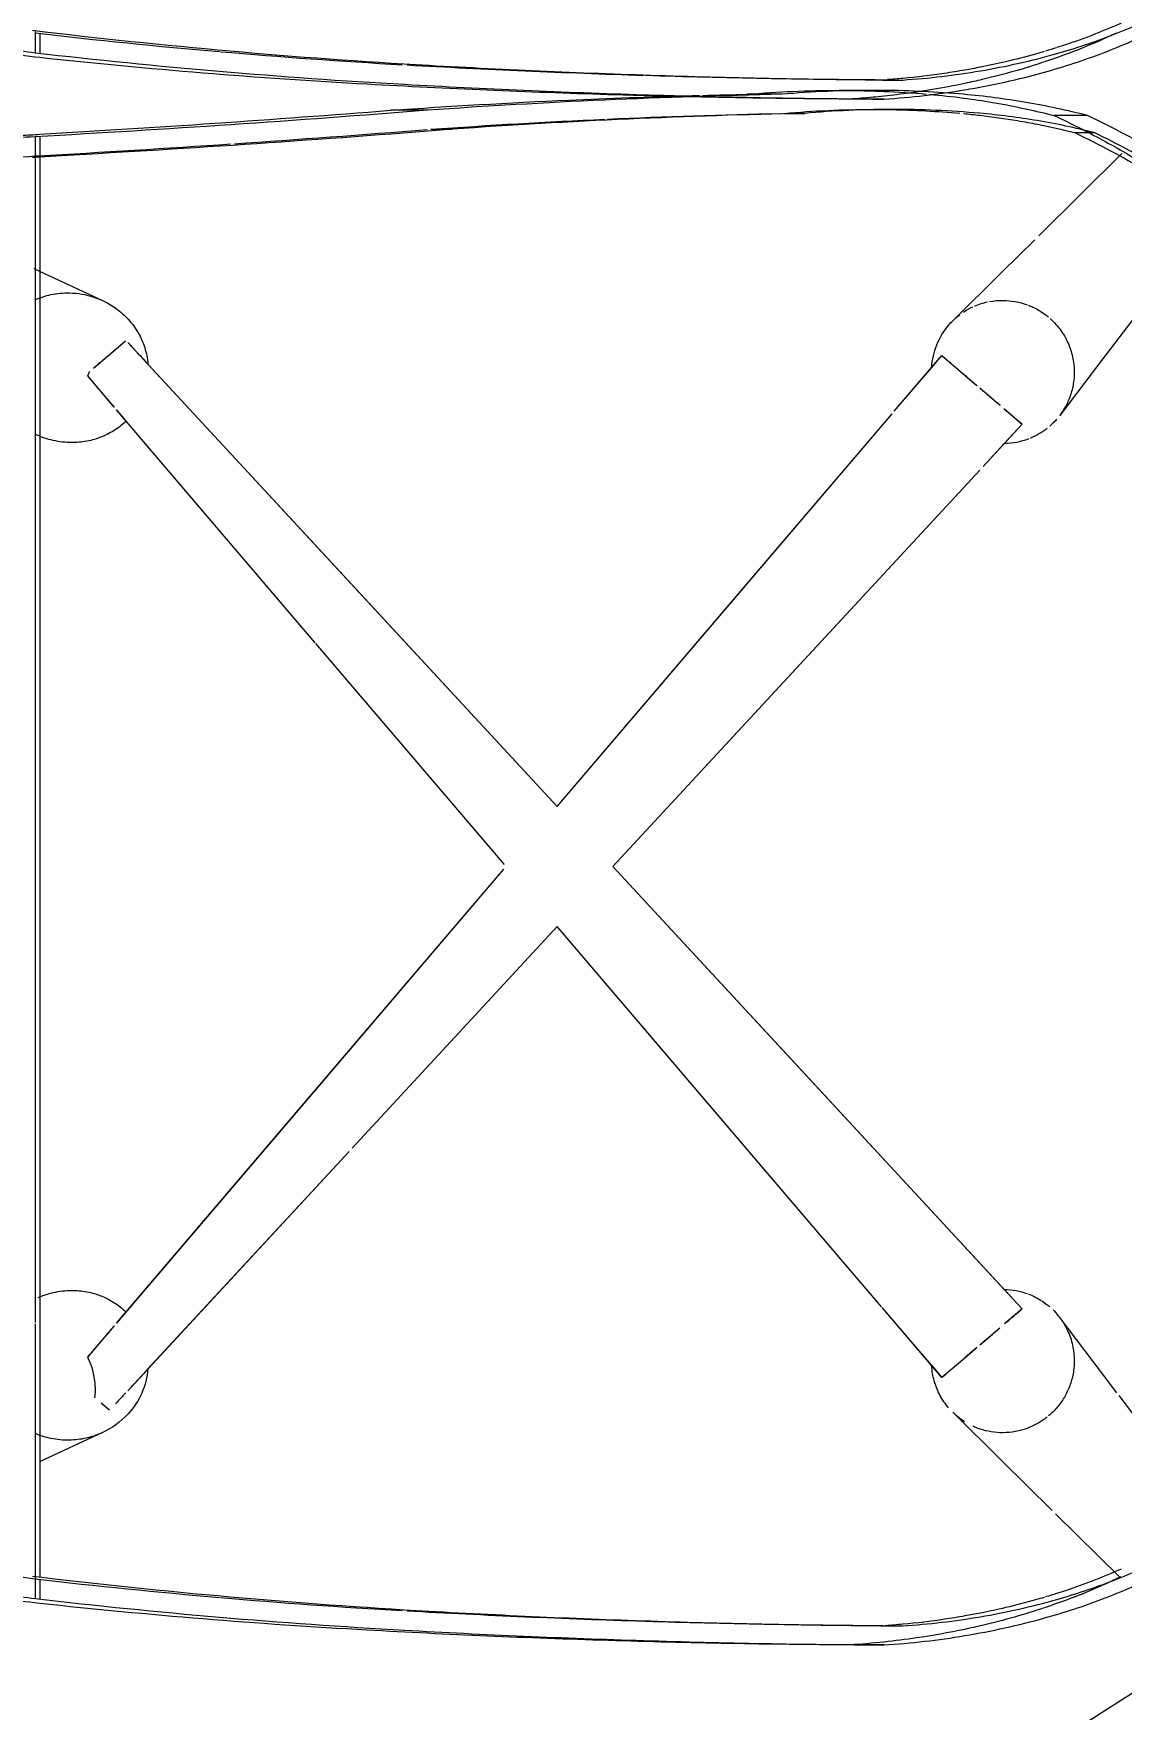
# Model space of a CAD drawing. Header units: millimetres. Extents: x 81566 to 292854, y -8553 to 29000.
# Drawn here: x 105930.9 to 106216.1, y 16205.8 to 16644.9 of the extents above; entities that cross this region are included whole.
import ezdxf

# ---------------------------------------------------------------- set-up
doc = ezdxf.new("R2010")
doc.units = ezdxf.units.MM
doc.layers.add('A-ANNO-DIMS', color=7, linetype='Continuous', lineweight=9)
doc.layers.add('A-ANNO-DIMS-100', color=7, linetype='Continuous', lineweight=9)
doc.layers.add('I-FURN-1', color=9, linetype='Continuous', lineweight=9, true_color=0x808080)
doc.styles.add('ISOCPEUR', font='isocpeur.ttf', dxfattribs={"width": 0.9, "height": 250})
doc.dimstyles.new('ISO-2_5_0_9К_БОЛЬШОЙ', dxfattribs={"dimscale": 304.8, "dimtxt": 248.995294, "dimasz": 0.492126, "dimexe": 0.393701, "dimexo": 0.984252, "dimgap": 0, "dimtad": 1, "dimdec": 0, "dimrnd": 10, "dimzin": 0, "dimdsep": 46, "dimtxsty": 'ISOCPEUR', "dimblk1": 'OBLIQUE', "dimblk2": 'OBLIQUE', "dimsah": 1, "dimcen": 0.09, "dimdle": 0.393701, "dimazin": 0, "dimtfac": 1, "dimtdec": 4, "dimtix": 1, "dimtmove": 0, "dimatfit": 3, "dimfxl": 1, "dimtvp": 1, "dimtolj": 1, "dimtzin": 0, "dimarcsym": 2})

# ---------------------------------------------------------------- blocks, each defined once
blk = doc.blocks.new('Chair_IconsOfDenmark_NamNam_WoodChair - 1_187-V136-План расстановки мебели и оборудования 2 этажа в осях 23-33')
at = {"layer": 'I-FURN-1'}
for p, q in [((26.55, 137.42), (21.45, 137.42)), ((27.39, 138.6), (21.57, 138.6)), ((9.43, -80.92), (9.43, -74.85)), ((9.43, -83.83), (9.43, -81.04)), ((14.43, -83.49), (14.43, -88.75))]:
    blk.add_line(p, q, dxfattribs=at)
for points in [[(20.29, 137.42), (20.69, 140.9), (21.61, 147.89), (23.37, 158.13), (24.77, 164.5), (25.53, 167.51)], [(25.53, 161.18), (24.98, 158.86), (23.94, 154.02), (22.61, 146.38), (21.89, 141.18), (21.57, 138.6)], [(21.57, 138.6), (19.72, 122.58), (16.5, 90.43), (14.21, 58.09), (13.31, 41.87)], [(13.31, 51.62), (14.1, 65.99), (16.06, 94.68), (18.76, 123.2), (20.29, 137.42)], [(27.46, 139.28), (25.39, 122.1), (21.78, 87.61), (19.27, 52.88), (18.29, 35.47)], [(21.78, 90.35), (23.17, 106.48), (24.8, 122.57), (26.66, 138.6)], [(18.36, 42.46), (19.26, 58.36), (20.4, 74.22), (21.76, 90.04)], [(15.59, -20.73), (16.23, -0.06), (17.13, 20.58), (18.29, 41.17)], [(18.29, 35.47), (17.13, 14.85), (15.32, -26.5), (14.56, -67.98), (14.43, -88.75)], [(14.43, -83.49), (14.56, -62.73), (14.94, -42), (15.57, -21.31)], [(9.6, -57.03), (9.7, -49.01), (9.84, -40.99), (10.02, -32.97)], [(10.02, -42.19), (9.91, -47.14), (9.81, -52.09), (9.73, -57.05)], [(9.43, -74.85), (9.47, -68.96), (9.52, -63.07), (9.6, -57.18)], [(9.73, -57.16), (9.6, -65.08), (9.51, -72.99), (9.45, -80.91)], [(9.9, -80.96), (9.72, -78.93), (9.56, -76.89), (9.43, -74.85)], [(9.45, -80.91), (9.44, -81.89), (9.44, -82.86), (9.43, -83.83)], [(10.18, -83.81), (10.09, -82.89), (9.99, -81.96), (9.91, -81.04)], [(11.01, -90.59), (10.7, -88.35), (10.43, -86.12), (10.19, -83.87)], [(14.84, -88.75), (14.72, -87.42), (14.62, -86.1), (14.52, -84.77)], [(17.77, -109.07), (17.51, -107.73), (17.26, -106.39), (17.02, -105.05)], [(22.89, -129.06), (22.58, -128.1), (22.29, -127.15), (22, -126.19)]]:
    blk.add_open_spline(points, degree=3, dxfattribs=at)
for points, knots in [([(10.02, -32.89), (10.18, -25.76), (10.92, 2.47), (12.14, 30.63), (13.31, 51.62)], [0.3309134, 0.3309134, 0.3309134, 0.3309134, 0.5, 1, 1, 1, 1]), ([(13.31, 41.87), (12.14, 21.01), (10.92, -7), (10.17, -35.08), (10.02, -42.19)], [0, 0, 0, 0, 0.5, 0.6695095, 0.6695095, 0.6695095, 0.6695095]), ([(9.43, -83.83), (9.88, -90.96), (11.51, -105.09), (15.72, -124.26), (20.42, -138.7), (24.46, -148.56), (27.85, -155.85), (31.61, -162.95), (37.18, -172.03), (41.93, -178.49), (45.37, -182.64)], [0, 0, 0, 0, 0.2, 0.4, 0.55, 0.625, 0.7, 0.775, 0.85, 1, 1, 1, 1]), ([(13.52, -104.99), (12.64, -100.79), (11.78, -95.99), (11.09, -91.16), (11.01, -90.59)], [0.7399248, 0.7399248, 0.7399248, 0.7399248, 0.85, 0.8649555, 0.8649555, 0.8649555, 0.8649555]), ([(14.43, -88.75), (14.88, -95.59), (16.48, -109.14), (20.59, -127.52), (25.18, -141.35), (29.13, -150.8), (32.43, -157.77), (36.1, -164.55), (41.52, -173.21), (46.16, -179.36), (49.5, -183.3)], [0, 0, 0, 0, 0.2, 0.4, 0.55, 0.625, 0.7, 0.775, 0.85, 1, 1, 1, 1]), ([(17.02, -105.05), (16.71, -103.27), (15.83, -97.87), (15.18, -92.44), (14.85, -88.78)], [0.8000649, 0.8000649, 0.8000649, 0.8000649, 0.85, 0.9512447, 0.9512447, 0.9512447, 0.9512447]), ([(19.15, -125.83), (18.29, -123.26), (16.62, -117.88), (14.83, -110.94), (13.86, -106.6), (13.55, -105.11)], [0.555518, 0.555518, 0.555518, 0.555518, 0.625, 0.7, 0.7389255, 0.7389255, 0.7389255, 0.7389255]), ([(21.89, -125.84), (21.67, -125.09), (20.69, -121.73), (19.26, -116.17), (18.22, -111.33), (17.79, -109.14)], [0.603344, 0.603344, 0.603344, 0.603344, 0.625, 0.7, 0.7617276, 0.7617276, 0.7617276, 0.7617276]), ([(26.68, -144.65), (26.38, -144.03), (24.85, -140.76), (22.29, -134.75), (20.23, -129.06), (19.25, -126.12), (19.19, -125.95)], [0.3824636, 0.3824636, 0.3824636, 0.3824636, 0.4, 0.475, 0.55, 0.5544349, 0.5544349, 0.5544349, 0.5544349]), ([(29.3, -145.97), (28.28, -143.69), (26.26, -138.88), (24.24, -133.2), (23.15, -129.87), (22.91, -129.12)], [0.4058231, 0.4058231, 0.4058231, 0.4058231, 0.475, 0.55, 0.5716925, 0.5716925, 0.5716925, 0.5716925])]:
    blk.add_open_spline(points, degree=3, knots=knots, dxfattribs=at)
blk = doc.blocks.new('Chair_IconsOfDenmark_NamNam_WoodChair - 1_187-V137-План расстановки мебели и оборудования 2 этажа в осях 23-33')
at = {"layer": 'I-FURN-1'}
for p, q in [((26.55, 137.42), (21.45, 137.42)), ((27.39, 138.6), (21.57, 138.6)), ((64.5, 137.42), (27.27, 137.42)), ((93.53, 138.6), (27.39, 138.6)), ((93.53, 138.6), (27.39, 138.6)), ((65.08, 120.97), (57.42, 137.52)), ((362.23, 137.42), (64.5, 137.42)), ((399.17, 138.6), (93.87, 138.6)), ((399.17, 138.6), (93.87, 138.6)), ((369.31, 137.49), (361.65, 120.97)), ((399.24, 137.42), (362.23, 137.42)), ((370.01, 139.01), (369.31, 137.49)), ((404.56, 138.6), (399.17, 138.6)), ((404.63, 137.42), (399.24, 137.42)), ((399.54, 138.6), (399.58, 137.79)), ((84.8, 124.86), (92.98, 117.88)), ((333.75, 117.88), (341.94, 124.86)), ((343.94, 123.33), (351.06, 114.98)), ((70.9, 119.13), (72.78, 121.34)), ((75.41, 114.95), (72.57, 117.58)), ((138.74, 56.32), (76.04, 114.37)), ((93.69, 117.28), (212.68, 15.79)), ((350.69, 114.37), (229.1, 1.78)), ((271.99, 65.2), (333.04, 117.28)), ((271.99, 65.2), (330.08, 114.75)), ((138.73, 56.32), (81.75, 109.08)), ((344.98, 109.08), (287.14, 55.53)), ((213.87, 15.63), (271.83, 65.07)), ((213.87, 15.63), (271.83, 65.07)), ((197.64, 1.78), (139.59, 55.53)), ((197.64, 1.78), (139.59, 55.53)), ((287.14, 55.53), (229.1, 1.78)), ((411.49, 35.83), (411.49, 45.54)), ((406.53, 34.89), (406.53, 29.21)), ((98.01, -83.19), (197.64, 1.78)), ((229.1, 1.78), (331.96, -85.96)), ((229.1, 1.78), (286.56, -47.23)), ((213.37, -12.78), (97.48, -120.08)), ((317.23, -108.95), (213.37, -12.78)), ((286.56, -47.23), (331.95, -85.95)), ((415.68, -57.14), (415.68, -48.01)), ((410.69, -57.74), (410.69, -63.09)), ((416.72, -81.07), (416.72, -72.07)), ((9.43, -83.83), (9.43, -74.85)), ((79.49, -98.99), (97.83, -83.35)), ((82.6, -96.34), (97.84, -83.34)), ((411.72, -86.33), (411.72, -81.07)), ((14.43, -83.49), (14.43, -88.75)), ((332.63, -86.53), (344.14, -96.34)), ((332.64, -86.53), (347.24, -98.99)), ((82.6, -96.34), (81.05, -97.66)), ((344.14, -96.34), (347.24, -98.99)), ((81.05, -97.66), (79.49, -98.99)), ((84.6, -104.98), (79.49, -98.99)), ((347.24, -98.99), (339.38, -108.2)), ((57.68, -114.71), (70.38, -101.85)), ((87.35, -108.2), (84.72, -105.12)), ((356.35, -101.85), (369.06, -114.72)), ((92.44, -114.16), (88.08, -109.06)), ((338.75, -108.94), (335.48, -112.77)), ((329.25, -120.08), (318.21, -109.85)), ((324.16, -115.36), (318.21, -109.85)), ((335.45, -112.81), (334.29, -114.16)), ((44.66, -127.88), (57.68, -114.71)), ((97.48, -120.08), (93.53, -115.44)), ((97.48, -120.08), (100.03, -117.72)), ((100.03, -117.72), (102.58, -115.36)), ((333.35, -115.27), (329.25, -120.08)), ((369.06, -114.72), (377.59, -123.35)), ((96.97, -119.48), (97.23, -119.79)), ((97.23, -119.79), (97.48, -120.08)), ((329.76, -119.48), (329.25, -120.08)), ((378.63, -124.4), (400.15, -146.18)), ((27.16, -145.6), (43.76, -128.8)), ((80.77, -140.87), (95.23, -129.88)), ((345.97, -140.87), (331.5, -129.88)), ((410.11, -137.17), (410.11, -128.47)), ((405.64, -133.81), (405.64, -138.92)), ((75.48, -144.89), (80.77, -140.87)), ((366.85, -156.75), (345.97, -140.87)), ((49.25, -164.83), (74.76, -145.44))]:
    blk.add_line(p, q, dxfattribs=at)
at = {"layer": 'I-FURN-1', "flags": 128}
for points in [[(96.65, 114.75), (154.9, 65.07), (212.68, 15.79)], [(98.02, -83.18), (140.17, -47.23), (197.64, 1.78)], [(213.37, -12.78), (158.02, -64.03), (102.58, -115.36)], [(317.23, -108.95), (268.71, -64.03), (213.37, -12.78)], [(329.25, -120.08), (326.7, -117.72), (324.16, -115.36)]]:
    blk.add_lwpolyline(points, dxfattribs=at)
at = {"layer": 'I-FURN-1'}
for centre, start, end in [((76.28, 141.71), 263.5474, 274.638), ((76.28, 141.71), 274.638, 296.819), ((350.45, 141.71), 243.181, 247.0118)]:
    blk.add_arc(centre, 18.88, start, end, dxfattribs=at)
for points, knots in [([(404.56, 138.6), (404.19, 144.85), (403.21, 156.01), (400.82, 169.86), (398.97, 176.25), (397.95, 178.82)], [0, 0, 0, 0, 0.4, 0.7, 1, 1, 1, 1]), ([(396.65, 164.44), (397.33, 160.69), (398.52, 152.28), (399.26, 143.2), (399.54, 138.6)], [0.4166686, 0.4166686, 0.4166686, 0.4166686, 0.7, 1, 1, 1, 1]), ([(63.07, 129.63), (63.04, 131.28), (63.32, 134.31), (64.24, 137.21), (64.8, 138.53)], [-1, -1, -1, -1, -0.5, -0.0641248, -0.0641248, -0.0641248, -0.0641248]), ([(100.45, 137.82), (100.93, 136.74), (101.85, 134.09), (102.25, 131.3), (102.3, 129.63)], [-0.8567793, -0.8567793, -0.8567793, -0.8567793, -0.5, 0, 0, 0, 0]), ([(81.75, 109.08), (79.53, 109.26), (75.29, 110.34), (69.12, 114.41), (65.28, 119.82), (63.45, 125.33), (63.11, 128.17), (63.07, 129.63)], [-1, -1, -1, -1, -0.785714, -0.571429, -0.285714, -0.142857, 0, 0, 0, 0]), ([(344.02, 123.24), (344.33, 122.87), (344.89, 122.22), (345.41, 121.6), (345.65, 121.32)], [0.0822015, 0.0822015, 0.0822015, 0.0822015, 0.1666667, 0.2385399, 0.2385399, 0.2385399, 0.2385399]), ([(346.55, 120.27), (347.05, 119.68), (347.83, 118.76), (348.53, 117.95), (348.81, 117.62)], [0.3333333, 0.3333333, 0.3333333, 0.3333333, 0.5, 0.6189484, 0.6189484, 0.6189484, 0.6189484]), ([(349.14, 117.23), (349.53, 116.78), (350.21, 115.97), (350.81, 115.27), (351.07, 114.96)], [0.6666667, 0.6666667, 0.6666667, 0.6666667, 0.8333333, 0.9788083, 0.9788083, 0.9788083, 0.9788083]), ([(411.49, 45.54), (412.58, 30), (414.08, 3.84), (415.03, -22.39), (415.32, -33.03)], [0, 0, 0, 0, 0.5, 0.8402864, 0.8402864, 0.8402864, 0.8402864]), ([(416.72, -81.07), (416.72, -81.01), (416.72, -73.03), (416.37, -65.06), (415.68, -57.14)], [0.4965614, 0.4965614, 0.4965614, 0.4965614, 0.5, 1, 1, 1, 1]), ([(9.43, -83.83), (9.88, -90.96), (11.51, -105.09), (15.72, -124.26), (20.42, -138.7), (24.46, -148.56), (27.85, -155.85), (31.61, -162.95), (37.18, -172.03), (41.93, -178.49), (45.37, -182.64)], [0, 0, 0, 0, 0.2, 0.4, 0.55, 0.625, 0.7, 0.775, 0.85, 1, 1, 1, 1]), ([(13.52, -104.99), (12.64, -100.79), (11.39, -93.77), (10.49, -86.7), (10.19, -83.87)], [0.7399248, 0.7399248, 0.7399248, 0.7399248, 0.85, 0.9227754, 0.9227754, 0.9227754, 0.9227754]), ([(14.43, -88.75), (14.88, -95.59), (16.48, -109.14), (20.59, -127.52), (25.18, -141.35), (29.13, -150.8), (32.43, -157.77), (36.1, -164.55), (41.52, -173.21), (46.16, -179.36), (49.5, -183.3)], [0, 0, 0, 0, 0.2, 0.4, 0.55, 0.625, 0.7, 0.775, 0.85, 1, 1, 1, 1]), ([(17.02, -105.05), (16.71, -103.27), (15.83, -97.87), (15.18, -92.44), (14.85, -88.78)], [0.8000649, 0.8000649, 0.8000649, 0.8000649, 0.85, 0.9512447, 0.9512447, 0.9512447, 0.9512447]), ([(344.14, -96.34), (346.18, -96.47), (350.13, -97.35), (354.11, -99.74), (355.98, -101.48), (356.35, -101.85)], [-1, -1, -1, -1, -0.7857143, -0.5714286, -0.5150172, -0.5150172, -0.5150172, -0.5150172]), ([(347.24, -98.99), (346.93, -99.35), (346.46, -99.9), (345.81, -100.66), (345.47, -101.07), (345.16, -101.43), (344.89, -101.74), (344.68, -101.99), (344.47, -102.24), (344.18, -102.57), (343.81, -103.01), (343.39, -103.5), (343.05, -103.89), (342.87, -104.1), (342.77, -104.23), (342.71, -104.29), (342.68, -104.33)], [0, 0, 0, 0, 0.1428571, 0.1785714, 0.2142857, 0.25, 0.2678571, 0.2857143, 0.3035714, 0.3214286, 0.3571429, 0.3928571, 0.4107143, 0.4196429, 0.4241071, 0.4285714, 0.4285714, 0.4285714, 0.4285714]), ([(19.15, -125.83), (18.29, -123.26), (16.62, -117.88), (14.83, -110.94), (13.86, -106.6), (13.55, -105.11)], [0.555518, 0.555518, 0.555518, 0.555518, 0.625, 0.7, 0.7389255, 0.7389255, 0.7389255, 0.7389255]), ([(67.92, -104.94), (68.19, -104.52), (68.94, -103.43), (69.81, -102.43), (70.38, -101.85)], [-0.6249365, -0.6249365, -0.6249365, -0.6249365, -0.5714286, -0.4849828, -0.4849828, -0.4849828, -0.4849828]), ([(82.05, -101.98), (82.12, -102.06), (82.26, -102.23), (82.54, -102.56), (82.84, -102.91), (83.17, -103.29), (83.43, -103.6), (83.67, -103.88), (83.85, -104.09), (83.95, -104.21), (84.01, -104.28), (84.03, -104.31)], [-0.7142857, -0.7142857, -0.7142857, -0.7142857, -0.6964286, -0.6785714, -0.6428571, -0.625, -0.6071429, -0.5892857, -0.5803571, -0.5758929, -0.5714286, -0.5714286, -0.5714286, -0.5714286]), ([(84.61, -104.98), (84.64, -105.03), (84.8, -105.21), (85.09, -105.55), (85.61, -106.16), (86.32, -106.99), (86.97, -107.76), (87.33, -108.17)], [-0.5414624, -0.5414624, -0.5414624, -0.5414624, -0.5357143, -0.5178571, -0.5, -0.4642857, -0.4285714, -0.4285714, -0.4285714, -0.4285714]), ([(342.4, -104.66), (342.38, -104.68), (342.24, -104.84), (341.98, -105.15), (341.6, -105.59), (341.07, -106.22), (340.33, -107.08), (339.68, -107.85), (339.32, -108.27)], [0.443466, 0.443466, 0.443466, 0.443466, 0.4464286, 0.4642857, 0.4821429, 0.5, 0.5357143, 0.5714286, 0.5714286, 0.5714286, 0.5714286]), ([(414.69, -104.76), (414.36, -107.27), (413.54, -112.73), (412.49, -118.16), (411.85, -121.09)], [0.2714247, 0.2714247, 0.2714247, 0.2714247, 0.5, 0.7715863, 0.7715863, 0.7715863, 0.7715863]), ([(21.89, -125.84), (21.67, -125.09), (20.69, -121.73), (19.26, -116.17), (18.22, -111.33), (17.79, -109.14)], [0.603344, 0.603344, 0.603344, 0.603344, 0.625, 0.7, 0.7617276, 0.7617276, 0.7617276, 0.7617276]), ([(65.03, -114.98), (65.02, -112.93), (65.45, -110.27), (66.44, -107.77), (66.72, -107.16)], [-1, -1, -1, -1, -0.7857143, -0.7142857, -0.7142857, -0.7142857, -0.7142857]), ([(88.01, -108.97), (88.18, -109.17), (88.57, -109.63), (89.22, -110.39), (89.93, -111.22), (90.63, -112.05), (91.31, -112.84), (91.83, -113.45), (92.21, -113.89), (92.38, -114.09), (92.46, -114.19)], [-0.4074944, -0.4074944, -0.4074944, -0.4074944, -0.3928571, -0.375, -0.3571429, -0.3392857, -0.3214286, -0.3035714, -0.2946429, -0.2857143, -0.2857143, -0.2857143, -0.2857143]), ([(410.18, -108.96), (409.8, -112.27), (409.09, -117.31), (408.17, -122.32), (407.83, -124.04)], [0.172759, 0.172759, 0.172759, 0.172759, 0.5, 0.6727908, 0.6727908, 0.6727908, 0.6727908]), ([(335.37, -112.91), (335.15, -113.16), (334.84, -113.52), (334.47, -113.96), (334.3, -114.16), (334.22, -114.25)], [0.67857143, 0.67857143, 0.67857143, 0.67857143, 0.69642857, 0.70535714, 0.71428571, 0.71428571, 0.71428571, 0.71428571]), ([(69.17, -126.64), (68.58, -125.9), (67.43, -124.21), (66.08, -121.36), (65.25, -118.29), (65.04, -116.11), (65.03, -114.98)], [-0.2155491, -0.2155491, -0.2155491, -0.2155491, -0.1666667, -0.1111111, -0.0555556, 0, 0, 0, 0]), ([(93.75, -115.7), (93.85, -115.82), (94.18, -116.2), (94.48, -116.56), (94.68, -116.8), (94.7, -116.81)], [-0.23051504, -0.23051504, -0.23051504, -0.23051504, -0.21428571, -0.17857143, -0.17596416, -0.17596416, -0.17596416, -0.17596416]), ([(95.22, -117.42), (95.27, -117.48), (95.36, -117.59), (95.54, -117.8), (95.84, -118.15), (96.23, -118.61), (96.64, -119.09), (96.87, -119.36), (96.97, -119.48)], [-0.1428571, -0.1428571, -0.1428571, -0.1428571, -0.1339286, -0.125, -0.1071429, -0.0714286, -0.0357143, 0, 0, 0, 0]), ([(331.51, -117.42), (331.47, -117.48), (331.37, -117.59), (331.2, -117.8), (330.9, -118.15), (330.51, -118.6), (330.1, -119.08), (329.86, -119.36), (329.76, -119.48)], [0.8571429, 0.8571429, 0.8571429, 0.8571429, 0.8660714, 0.875, 0.8928571, 0.9285714, 0.9642857, 1, 1, 1, 1]), ([(333.14, -115.51), (332.97, -115.72), (332.58, -116.17), (332.25, -116.56), (332.07, -116.78)], [0.75997526, 0.75997526, 0.75997526, 0.75997526, 0.78571429, 0.82142857, 0.82142857, 0.82142857, 0.82142857]), ([(101.36, -121.71), (101.16, -122.21), (100.67, -123.33), (100.06, -124.43), (99.68, -125.03)], [-0.88888889, -0.88888889, -0.88888889, -0.88888889, -0.86111111, -0.8252385, -0.8252385, -0.8252385, -0.8252385]), ([(328.15, -126.59), (327.66, -125.97), (326.69, -124.54), (325.91, -123), (325.55, -122.15)], [-0.20736053, -0.20736053, -0.20736053, -0.20736053, -0.16666667, -0.11923029, -0.11923029, -0.11923029, -0.11923029]), ([(360.42, -121.71), (360.27, -122.09), (359.83, -123.1), (359.3, -124.09), (358.92, -124.7)], [-0.88202044, -0.88202044, -0.88202044, -0.88202044, -0.86111111, -0.82498418, -0.82498418, -0.82498418, -0.82498418]), ([(26.68, -144.65), (26.38, -144.03), (24.85, -140.76), (22.29, -134.75), (20.23, -129.06), (19.25, -126.12), (19.19, -125.95)], [0.3824636, 0.3824636, 0.3824636, 0.3824636, 0.4, 0.475, 0.55, 0.5544349, 0.5544349, 0.5544349, 0.5544349]), ([(99.58, -125.19), (99.25, -125.69), (98.75, -126.4), (98.21, -127.05), (98.03, -127.25)], [-0.82195604, -0.82195604, -0.82195604, -0.82195604, -0.79166667, -0.77777778, -0.77777778, -0.77777778, -0.77777778]), ([(358.86, -124.8), (358.54, -125.33), (358.03, -126.06), (357.49, -126.74), (357.32, -126.94)], [-0.82294679, -0.82294679, -0.82294679, -0.82294679, -0.79166667, -0.77777778, -0.77777778, -0.77777778, -0.77777778]), ([(29.3, -145.97), (28.28, -143.69), (26.26, -138.88), (24.24, -133.2), (23.15, -129.87), (22.91, -129.12)], [0.4058231, 0.4058231, 0.4058231, 0.4058231, 0.475, 0.55, 0.5716925, 0.5716925, 0.5716925, 0.5716925]), ([(93.01, -131.33), (92.77, -131.46), (91.36, -132.21), (88.48, -133.27), (85.18, -133.73), (82.42, -133.67), (81.09, -133.5), (80.43, -133.38)], [-0.6666667, -0.6666667, -0.6666667, -0.6666667, -0.6527778, -0.5833333, -0.5138889, -0.4791667, -0.4444444, -0.4444444, -0.4444444, -0.4444444]), ([(97.21, -128.14), (96.74, -128.61), (95.72, -129.53), (94.27, -130.58), (93.36, -131.13), (93.01, -131.33)], [-0.75694444, -0.75694444, -0.75694444, -0.75694444, -0.72222222, -0.6875, -0.66666667, -0.66666667, -0.66666667, -0.66666667]), ([(339.84, -133.45), (338.78, -133.28), (336.66, -132.73), (333.86, -131.5), (332.21, -130.41), (331.5, -129.87)], [-0.4444444, -0.4444444, -0.4444444, -0.4444444, -0.3888889, -0.3333333, -0.2878236, -0.2878236, -0.2878236, -0.2878236]), ([(352.37, -131.11), (352.14, -131.25), (350.74, -132.03), (347.89, -133.16), (344.6, -133.7), (341.84, -133.7), (340.51, -133.56), (339.84, -133.45)], [-0.6666667, -0.6666667, -0.6666667, -0.6666667, -0.6527778, -0.5833333, -0.5138889, -0.4791667, -0.4444444, -0.4444444, -0.4444444, -0.4444444]), ([(356.92, -127.4), (356.78, -127.55), (356.19, -128.19), (355.05, -129.26), (353.62, -130.34), (352.72, -130.91), (352.37, -131.11)], [-0.7671385, -0.7671385, -0.7671385, -0.7671385, -0.7569444, -0.7222222, -0.6875, -0.6666667, -0.6666667, -0.6666667, -0.6666667]), ([(405.64, -133.81), (402.61, -140.15), (398.39, -148.1), (393.74, -155.79), (392.7, -157.47)], [0, 0, 0, 0, 0.5, 0.6407452, 0.6407452, 0.6407452, 0.6407452]), ([(406.53, -135.76), (404.4, -139.91), (400.54, -146.95), (396.36, -153.79), (394.55, -156.61)], [0.183317, 0.183317, 0.183317, 0.183317, 0.5, 0.7277046, 0.7277046, 0.7277046, 0.7277046])]:
    blk.add_open_spline(points, degree=3, knots=knots, dxfattribs=at)
for points in [[(20.29, 137.42), (20.69, 140.9), (21.61, 147.89), (23.37, 158.13), (24.77, 164.5), (25.53, 167.51)], [(25.53, 161.18), (24.98, 158.86), (23.94, 154.02), (22.61, 146.38), (21.89, 141.18), (21.57, 138.6)], [(26.66, 138.6), (27.08, 141.9), (27.56, 145.22), (28.11, 148.49)], [(404.56, 147.17), (404.68, 145.55), (404.91, 142.29), (405.12, 139.04), (405.22, 137.42)], [(21.57, 138.6), (19.72, 122.58), (16.5, 90.43), (14.21, 58.09), (13.31, 41.87)], [(13.31, 51.62), (14.1, 65.99), (16.06, 94.68), (18.76, 123.2), (20.29, 137.42)], [(27.46, 139.28), (25.39, 122.1), (21.78, 87.61), (19.27, 52.88), (18.29, 35.47)], [(21.78, 90.35), (23.17, 106.48), (24.8, 122.57), (26.66, 138.6)], [(325.13, 134.51), (325.49, 135.91), (326, 137.28), (326.65, 138.61)], [(361.89, 138.61), (362.48, 137.27), (362.92, 135.89), (363.21, 134.48)], [(399.58, 131.68), (399.51, 132.94), (399.36, 135.48), (399.21, 138.01), (399.13, 139.28)], [(399.58, 137.79), (400.52, 121), (401.55, 104.18), (402.68, 87.34)], [(411.49, 35.83), (410.13, 53.01), (407.61, 87.32), (405.51, 121.53), (404.56, 138.6)], [(405.22, 137.42), (406.1, 122.16), (408.03, 91.57), (410.28, 60.89), (411.49, 45.54)], [(324.43, 129.63), (324.48, 131.3), (324.72, 132.93), (325.13, 134.51)], [(363.21, 134.48), (363.55, 132.9), (363.69, 131.28), (363.66, 129.63)], [(102.3, 129.63), (102.34, 128.25), (102.16, 125.55), (101.11, 121.59), (99.29, 117.9), (97.61, 115.76), (96.65, 114.75)], [(324.7, 125.57), (324.48, 126.9), (324.39, 128.25), (324.43, 129.63)], [(363.66, 129.63), (363.61, 127.45), (362.87, 123.18), (360.89, 119.27), (359.63, 117.5)], [(406.53, 29.21), (405.16, 46.34), (402.64, 80.55), (400.53, 114.66), (399.58, 131.68)], [(84.8, 124.86), (86.62, 123.31), (88.4, 121.79), (90.15, 120.3)], [(330.08, 114.75), (329.12, 115.76), (327.44, 117.9), (325.62, 121.59), (324.92, 124.23), (324.7, 125.57)], [(336.58, 120.3), (338.33, 121.79), (340.11, 123.31), (341.94, 124.86)], [(70.9, 119.13), (71.33, 119.64), (71.82, 120.21), (72.36, 120.85)], [(90.88, 119.68), (91.59, 119.06), (92.31, 118.46), (93.01, 117.85)], [(333.72, 117.85), (334.42, 118.46), (335.14, 119.06), (335.86, 119.68)], [(75.48, 114.89), (74.57, 115.73), (73.62, 116.61), (72.65, 117.51)], [(93.73, 117.24), (94.71, 116.4), (95.69, 115.57), (96.65, 114.75)], [(330.08, 114.75), (331.04, 115.57), (332.02, 116.4), (333, 117.24)], [(350.68, 114.36), (349.92, 113.65), (349.18, 112.97), (348.46, 112.3)], [(359.63, 117.5), (358.79, 116.32), (356.86, 114.14), (353.34, 111.54), (350.65, 110.34), (349.27, 109.91)], [(81.75, 109.08), (80.2, 110.52), (78.52, 112.07), (76.71, 113.75)], [(347.98, 111.86), (346.95, 110.9), (345.95, 109.97), (344.98, 109.08)], [(349.27, 109.91), (347.88, 109.47), (346.46, 109.2), (344.98, 109.08)], [(18.36, 42.46), (19.26, 58.36), (20.4, 74.22), (21.76, 90.04)], [(402.74, 86.42), (403.88, 69.61), (405.11, 52.77), (406.44, 35.91)], [(9.43, -74.85), (9.55, -53.7), (10.32, -11.45), (12.14, 30.63), (13.31, 51.62)], [(13.31, 41.87), (12.14, 21.01), (10.32, -20.82), (9.55, -62.81), (9.43, -83.83)], [(15.59, -20.73), (16.23, -0.06), (17.13, 20.58), (18.29, 41.17)], [(18.29, 35.47), (17.13, 14.85), (15.32, -26.5), (14.56, -67.98), (14.43, -88.75)], [(415.68, -57.14), (415.37, -41.59), (414.36, -10.55), (412.58, 20.39), (411.49, 35.83)], [(406.53, 34.89), (407.59, 19.72), (408.47, 4.52), (409.16, -10.7)], [(410.69, -63.09), (410.38, -47.65), (409.39, -16.83), (407.61, 13.89), (406.53, 29.21)], [(409.19, -11.35), (409.87, -26.44), (410.36, -41.55), (410.66, -56.69)], [(14.43, -83.49), (14.56, -62.73), (14.94, -42), (15.57, -21.31)], [(415.32, -33.03), (415.34, -33.83), (415.37, -34.63), (415.39, -35.44)], [(415.41, -36.32), (415.51, -40.21), (415.6, -44.11), (415.68, -48.01)], [(415.68, -48.01), (416.37, -55.97), (416.72, -63.94), (416.72, -71.9)], [(410.69, -57.74), (411.37, -65.4), (411.72, -73.05), (411.72, -80.71)], [(410.72, -108.91), (411.39, -101.26), (412.06, -85.98), (411.37, -70.71), (410.69, -63.09)], [(416.72, -71.9), (416.72, -74.9), (416.67, -77.9), (416.57, -80.9)], [(10.18, -83.81), (9.87, -80.83), (9.62, -77.85), (9.43, -74.85)], [(411.72, -80.71), (411.72, -82.47), (411.71, -84.23), (411.67, -85.98)], [(416.57, -80.92), (416.54, -81.85), (416.51, -82.78), (416.47, -83.71)], [(416.71, -83.69), (416.72, -82.81), (416.72, -81.94), (416.72, -81.07)], [(14.84, -88.75), (14.71, -87.23), (14.58, -85.71), (14.48, -84.19)], [(411.67, -85.99), (411.56, -91.9), (411.24, -97.8), (410.72, -103.71)], [(415.68, -104.67), (416.29, -97.68), (416.64, -90.68), (416.71, -83.69)], [(416.46, -83.81), (416.3, -87.53), (416.06, -91.25), (415.75, -94.97)], [(71.55, -100.77), (72.57, -99.9), (74.81, -98.38), (78.59, -96.86), (81.23, -96.42), (82.6, -96.34)], [(415.68, -95.8), (415.41, -98.78), (415.09, -101.75), (414.7, -104.7)], [(79.49, -98.99), (79.81, -99.36), (80.19, -99.8), (80.6, -100.29)], [(17.77, -109.07), (17.51, -107.73), (17.26, -106.39), (17.02, -105.05)], [(356.35, -101.85), (356.92, -102.43), (357.46, -103.05), (357.95, -103.7)], [(358.64, -104.67), (359.16, -105.46), (359.62, -106.29), (360.02, -107.15)], [(410.11, -137.17), (411.48, -131.83), (413.78, -121.08), (415.19, -110.17), (415.68, -104.67)], [(410.63, -104.68), (410.5, -106.1), (410.35, -107.52), (410.19, -108.93)], [(338.75, -108.94), (338.55, -109.18), (338.12, -109.68), (337.43, -110.48), (336.73, -111.31), (336.03, -112.13), (335.58, -112.65), (335.37, -112.91)], [(360.22, -107.61), (360.68, -108.69), (361.04, -109.83), (361.29, -110.97)], [(405.64, -138.92), (406.89, -133.98), (408.98, -124.04), (410.27, -113.97), (410.72, -108.91)], [(361.38, -111.46), (361.6, -112.61), (361.71, -113.78), (361.7, -114.98)], [(102.58, -115.36), (102.52, -117.49), (102.16, -119.5), (101.47, -121.4)], [(325.38, -121.71), (324.99, -120.71), (324.42, -118.67), (324.18, -116.48), (324.16, -115.36)], [(361.7, -114.98), (361.67, -117.23), (361.3, -119.34), (360.56, -121.34)], [(411.83, -121.19), (411.3, -123.62), (410.73, -126.05), (410.11, -128.47)], [(22.89, -129.06), (22.58, -128.1), (22.29, -127.15), (22, -126.19)], [(74.36, -131.12), (73.43, -130.57), (71.66, -129.31), (70.11, -127.78), (69.42, -126.95)], [(330.53, -129.08), (329.88, -128.52), (329.27, -127.91), (328.71, -127.26)], [(407.82, -124.1), (407.18, -127.35), (406.45, -130.58), (405.64, -133.81)], [(80.43, -133.38), (79.37, -133.18), (77.26, -132.58), (75.29, -131.66), (74.36, -131.12)], [(410.11, -128.47), (408.96, -130.92), (407.76, -133.35), (406.53, -135.76)], [(384.31, -175.1), (388.39, -169.37), (396.02, -157.61), (402.61, -145.25), (405.64, -138.92)], [(387.83, -175.13), (392.09, -169.13), (400.07, -156.81), (406.95, -143.83), (410.11, -137.17)], [(27.3, -145.94), (27.09, -145.51), (26.88, -145.08), (26.68, -144.65)]]:
    blk.add_open_spline(points, degree=3, dxfattribs=at)
blk = doc.blocks.new('Баффл акустический подвесной - 1180мм-V286-План расстановки мебели и оборудования 2 этажа в осях 23-33')
at = {"layer": 'I-FURN-1'}
for start in [360, 0]:
    blk.add_arc((0, 0), 590, start, 180, dxfattribs=at)
blk = doc.blocks.new('DIMBLOCK41-План расстановки мебели и оборудования 2 этажа в осях 23-33')
at = {"layer": 'A-ANNO-DIMS-100'}
for p, q in [((105430, 16498), (105430, 15736.72)), ((105430, 15856.72), (105430, 16498)), ((106529, 15662.78), (106529, 15976.72)), ((105310, 15856.72), (106649, 15856.72)), ((106529, 15856.72), (106529, 15662.78))]:
    blk.add_line(p, q, dxfattribs=at)
at = {"layer": 'A-ANNO-DIMS-100', "lineweight": 20}
for p, q in [((105430, 15856.72), (105505, 15931.72)), ((106529, 15856.72), (106604, 15931.72)), ((105430, 15856.72), (105355, 15781.72)), ((106529, 15856.72), (106454, 15781.72))]:
    blk.add_line(p, q, dxfattribs=at)
at = {"layer": 'A-ANNO-DIMS-100', "color": 0, "insert": (105706.56, 16183.33), "char_height": 250, "width": 655.0492, "attachment_point": 1, "line_spacing_factor": 1.149209, "style": 'ISOCPEUR'}
blk.add_mtext('1100', dxfattribs=at)
blk = doc.blocks.new('_Oblique')
at = {"color": 0, "linetype": 'ByBlock', "lineweight": -2}
blk.add_line((-0.5, -0.5), (0.5, 0.5), dxfattribs=at)

msp = doc.modelspace()

# ---------------------------------------------------------------- block references
at = {"layer": 'I-FURN-1', "rotation": 90.00000000000017}
for name, p in [('Chair_IconsOfDenmark_NamNam_WoodChair - 1_187-V136-План расстановки мебели и оборудования 2 этажа в осях 23-33', (106070, 16618.28)), ('Chair_IconsOfDenmark_NamNam_WoodChair - 1_187-V137-План расстановки мебели и оборудования 2 этажа в осях 23-33', (106070, 16213.28))]:
    msp.add_blockref(name, p, dxfattribs=at)
at = {"layer": 'I-FURN-1'}
msp.add_blockref('Баффл акустический подвесной - 1180мм-V286-План расстановки мебели и оборудования 2 этажа в осях 23-33', (106529, 15708), dxfattribs=at)

# ---------------------------------------------------------------- dimensions: what is measured, and where the dimension line sits
at = {"layer": 'A-ANNO-DIMS'}
dim = msp.add_linear_dim(base=(106529, 15856.72), p1=(105430, 16798), p2=(106529, 15962.78), dimstyle='ISO-2_5_0_9К_БОЛЬШОЙ', override={"dimpost": '<>', "dimfxl": 1380.358446}, dxfattribs=at)
dim.commit()
dim.dimension.update_dxf_attribs({"geometry": 'DIMBLOCK41-План расстановки мебели и оборудования 2 этажа в осях 23-33', "text_midpoint": (105979.5, 15981.72)})

doc.saveas('drawing.dxf')
